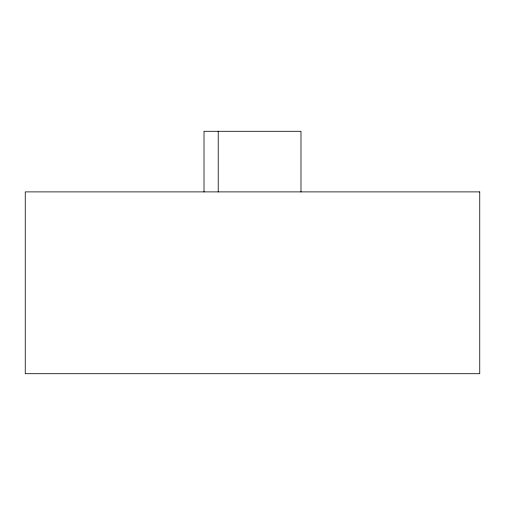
<?xml version="1.0" encoding="UTF-8"?>
<svg xmlns="http://www.w3.org/2000/svg" width="505" height="505" viewBox="0 0 505 505"><rect width="100%" height="100%" fill="white"/><g stroke="black" fill="none" stroke-linecap="round" stroke-linejoin="round"><path stroke-width="0.76" d="M300.986 191.938L300.986 131.287L204.014 131.287L204.014 191.938M218.217 131.287L218.217 191.894M479.75 191.894L25.25 191.894L25.25 373.713L479.75 373.713L479.75 191.894"/></g></svg>
